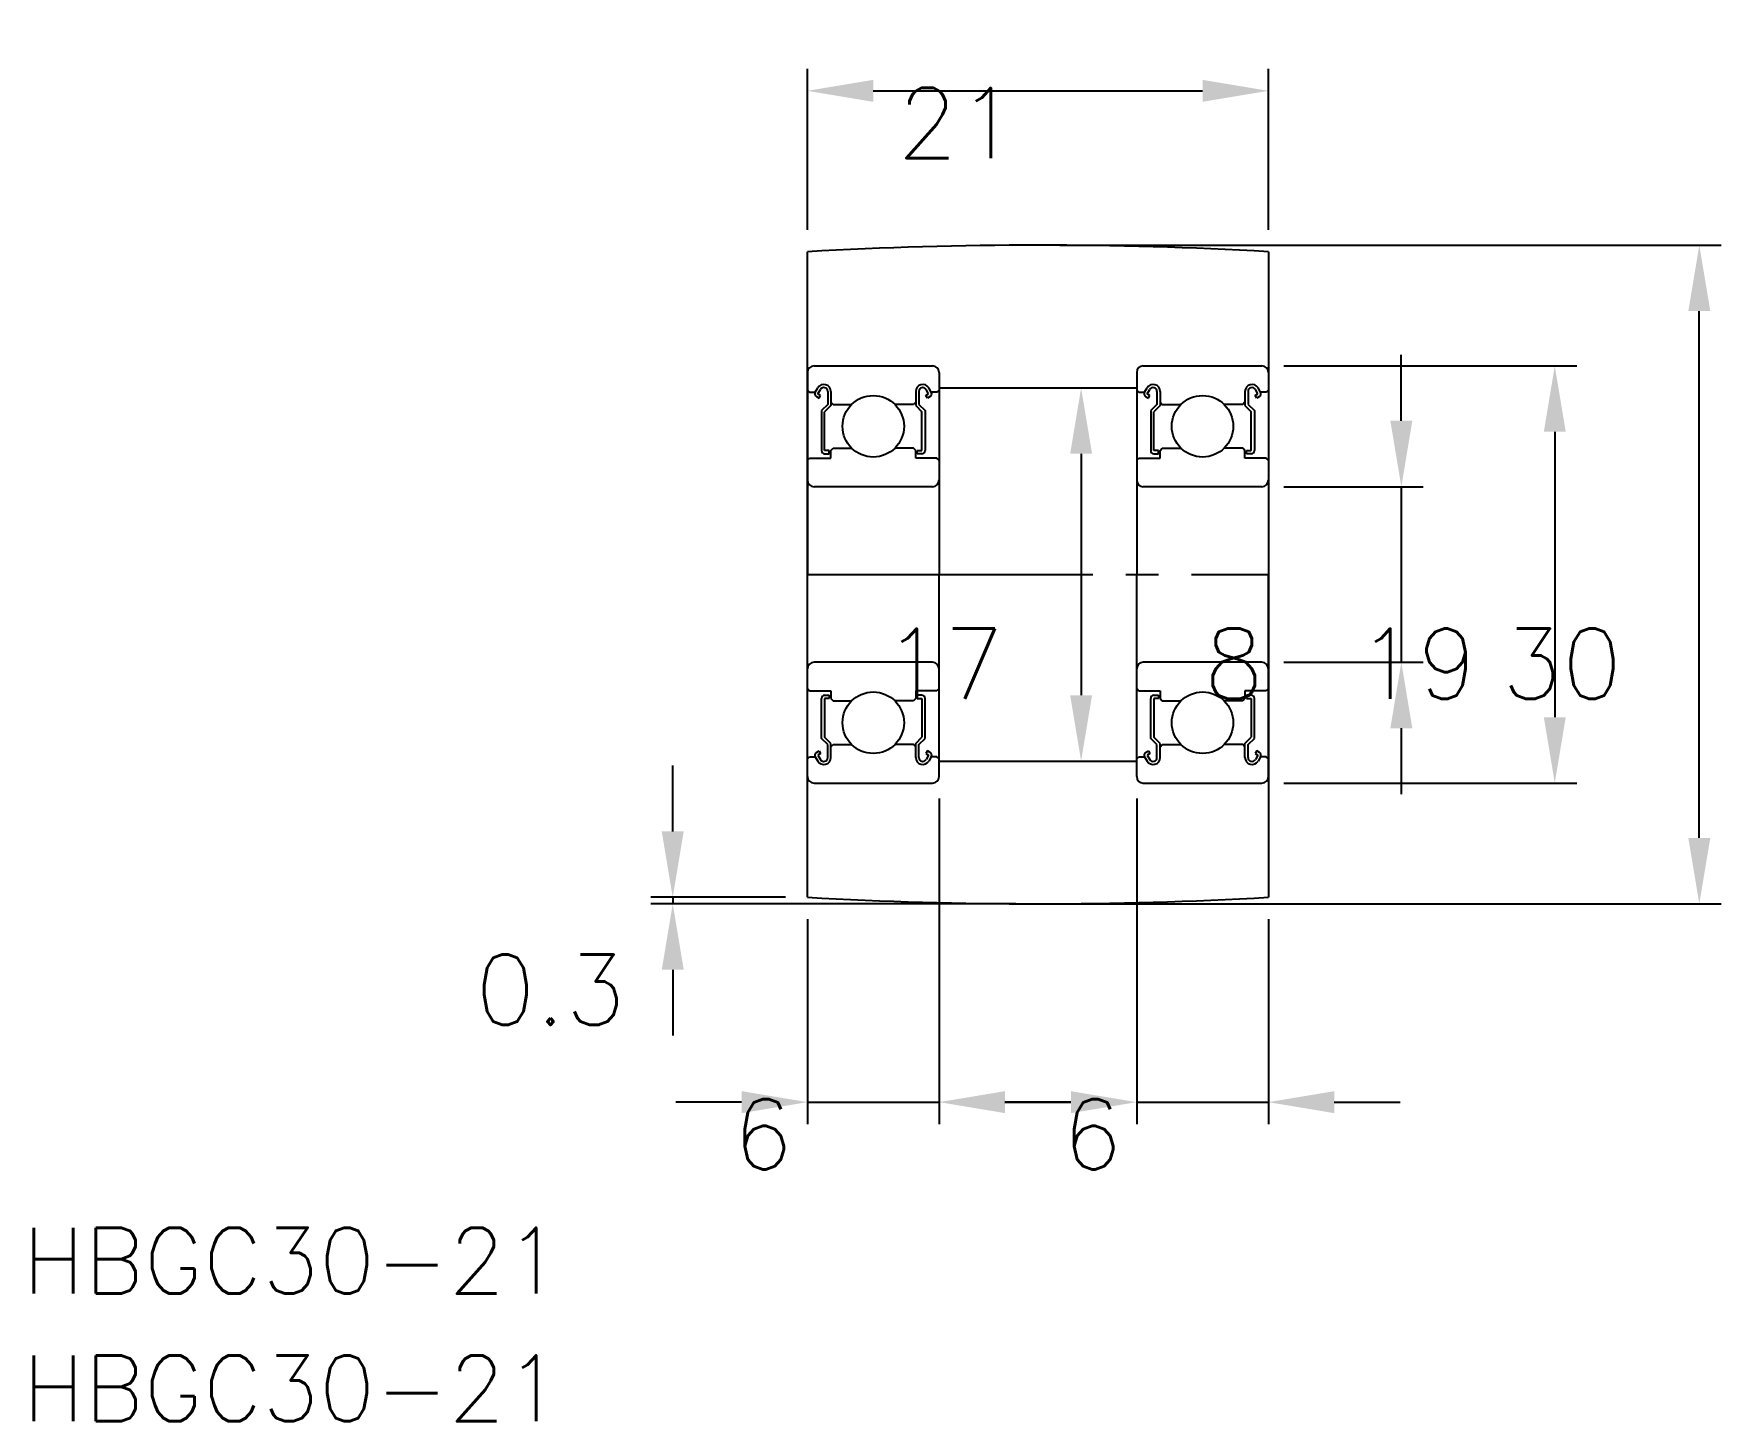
# Model space of a CAD drawing. Extents: x 22.2 to 99.1, y 173 to 236.2.
import ezdxf
from ezdxf.enums import TextEntityAlignment as Align

# ---------------------------------------------------------------- set-up
doc = ezdxf.new("R2010")
doc.units = 0
doc.header["$PDMODE"] = 64
doc.linetypes.add('CENTER', pattern=[17.5, 13, -1.5, 1.5, -1.5])
doc.layers.get('0').update_dxf_attribs({"linetype": 'CONTINUOUS'})
doc.layers.get('DEFPOINTS').update_dxf_attribs({"linetype": 'CONTINUOUS'})
doc.layers.add('CENTER', color=1, linetype='CENTER')
doc.layers.add('SIZE', color=7, linetype='CONTINUOUS')
doc.styles.get("Standard").update_dxf_attribs({"font": 'txt.shx', "bigfont": '@extfont2.shx'})
doc.dimstyles.get("Standard").update_dxf_attribs({"dimtxt": 2.5, "dimasz": 2.5, "dimexe": 1.25, "dimexo": 0.625, "dimtad": 1, "dimcen": 2.5, "dimazin": 3, "dimtfac": 1, "dimtmove": 0, "dimatfit": 3})

# ---------------------------------------------------------------- blocks, each defined once
blk = doc.blocks.new('*D37')
at = {"layer": 'DEFPOINTS', "color": 0, "linetype": 'CONTINUOUS'}
for p in [(78.442, 233.627), (57.442, 226.298), (78.442, 226.298)]:
    blk.add_point(p, dxfattribs=at)
at = {"layer": 'SIZE', "color": 0, "linetype": 'CONTINUOUS'}
for p, q in [((57.442, 227.298), (57.442, 234.627)), ((78.442, 227.298), (78.442, 234.627)), ((60.442, 233.627), (75.442, 233.627))]:
    blk.add_line(p, q, dxfattribs=at)
for points in [[(60.442, 234.127), (60.442, 233.127), (57.442, 233.627)], [(75.442, 234.127), (75.442, 233.127), (78.442, 233.627)]]:
    blk.add_solid(points, dxfattribs=at)
at = {"layer": 'SIZE', "color": 0}
blk.add_text('21', height=3.2, dxfattribs=at).set_placement((61.542, 230.563))
blk = doc.blocks.new('*D38')
at = {"layer": 'DEFPOINTS', "color": 0, "linetype": 'CONTINUOUS'}
for p in [(65.858, 220.098), (65.858, 203.098), (69.91, 203.098)]:
    blk.add_point(p, dxfattribs=at)
at = {"layer": 'SIZE', "color": 0, "linetype": 'CONTINUOUS'}
for p, q in [((66.858, 220.098), (70.91, 220.098)), ((69.91, 217.098), (69.91, 206.098)), ((66.858, 203.098), (70.91, 203.098))]:
    blk.add_line(p, q, dxfattribs=at)
for points in [[(69.41, 217.098), (70.41, 217.098), (69.91, 220.098)], [(69.41, 206.098), (70.41, 206.098), (69.91, 203.098)]]:
    blk.add_solid(points, dxfattribs=at)
at = {"layer": 'SIZE', "color": 0}
blk.add_text('17', height=3.2, dxfattribs=at).set_placement((60.91, 205.934))
blk = doc.blocks.new('*D39')
at = {"layer": 'DEFPOINTS', "color": 0, "linetype": 'CONTINUOUS'}
for p in [(78.142, 215.598), (78.142, 207.598), (84.497, 207.598)]:
    blk.add_point(p, dxfattribs=at)
at = {"layer": 'SIZE', "color": 0, "linetype": 'CONTINUOUS'}
for p, q in [((84.497, 218.598), (84.497, 221.598)), ((79.142, 215.598), (85.497, 215.598)), ((84.497, 215.598), (84.497, 207.598)), ((79.142, 207.598), (85.497, 207.598)), ((84.497, 204.598), (84.497, 201.598))]:
    blk.add_line(p, q, dxfattribs=at)
for points in [[(83.997, 218.598), (84.997, 218.598), (84.497, 215.598)], [(83.997, 204.598), (84.997, 204.598), (84.497, 207.598)]]:
    blk.add_solid(points, dxfattribs=at)
at = {"layer": 'SIZE', "color": 0}
blk.add_text('8', height=3.2, dxfattribs=at).set_placement((75.497, 205.934))
blk = doc.blocks.new('*D40')
at = {"layer": 'DEFPOINTS', "color": 0, "linetype": 'CONTINUOUS'}
for p in [(78.142, 221.098), (78.142, 202.098), (91.487, 202.098)]:
    blk.add_point(p, dxfattribs=at)
at = {"layer": 'SIZE', "color": 0, "linetype": 'CONTINUOUS'}
for p, q in [((79.142, 221.098), (92.487, 221.098)), ((91.487, 218.098), (91.487, 205.098)), ((79.142, 202.098), (92.487, 202.098))]:
    blk.add_line(p, q, dxfattribs=at)
for points in [[(90.987, 218.098), (91.987, 218.098), (91.487, 221.098)], [(90.987, 205.098), (91.987, 205.098), (91.487, 202.098)]]:
    blk.add_solid(points, dxfattribs=at)
at = {"layer": 'SIZE', "color": 0}
blk.add_text('19', height=3.2, dxfattribs=at).set_placement((82.487, 205.934))
blk = doc.blocks.new('*D41')
at = {"layer": 'DEFPOINTS', "color": 0, "linetype": 'CONTINUOUS'}
for p in [(67.942, 226.598), (98.071, 226.598), (67.942, 196.598)]:
    blk.add_point(p, dxfattribs=at)
at = {"layer": 'SIZE', "color": 0, "linetype": 'CONTINUOUS'}
for p, q in [((68.942, 226.598), (99.071, 226.598)), ((98.071, 199.598), (98.071, 223.598)), ((68.942, 196.598), (99.071, 196.598))]:
    blk.add_line(p, q, dxfattribs=at)
for points in [[(97.571, 223.598), (98.571, 223.598), (98.071, 226.598)], [(97.571, 199.598), (98.571, 199.598), (98.071, 196.598)]]:
    blk.add_solid(points, dxfattribs=at)
at = {"layer": 'SIZE', "color": 0}
blk.add_text('30', height=3.2, dxfattribs=at).set_placement((89.071, 205.934))
blk = doc.blocks.new('*D42')
at = {"layer": 'DEFPOINTS', "color": 0, "linetype": 'CONTINUOUS'}
for p in [(57.442, 196.898), (51.306, 196.598), (67.942, 196.598)]:
    blk.add_point(p, dxfattribs=at)
at = {"layer": 'SIZE', "color": 0, "linetype": 'CONTINUOUS'}
for p, q in [((51.306, 199.898), (51.306, 202.898)), ((56.442, 196.898), (50.306, 196.898)), ((51.306, 196.898), (51.306, 196.598)), ((66.942, 196.598), (50.306, 196.598)), ((51.306, 193.598), (51.306, 190.598))]:
    blk.add_line(p, q, dxfattribs=at)
for points in [[(50.806, 199.898), (51.806, 199.898), (51.306, 196.898)], [(50.806, 193.598), (51.806, 193.598), (51.306, 196.598)]]:
    blk.add_solid(points, dxfattribs=at)
at = {"layer": 'SIZE', "color": 0}
blk.add_text('0.3', height=3.2, dxfattribs=at).set_placement((42.306, 191.084))
blk = doc.blocks.new('*D43')
at = {"layer": 'DEFPOINTS', "color": 0, "linetype": 'CONTINUOUS'}
for p in [(63.442, 202.398), (57.442, 196.898), (63.442, 187.564)]:
    blk.add_point(p, dxfattribs=at)
at = {"layer": 'SIZE', "color": 0, "linetype": 'CONTINUOUS'}
for p, q in [((63.442, 201.398), (63.442, 186.564)), ((57.442, 195.898), (57.442, 186.564)), ((54.442, 187.564), (51.442, 187.564)), ((57.442, 187.564), (63.442, 187.564)), ((66.442, 187.564), (69.442, 187.564))]:
    blk.add_line(p, q, dxfattribs=at)
for points in [[(54.442, 188.064), (54.442, 187.064), (57.442, 187.564)], [(66.442, 188.064), (66.442, 187.064), (63.442, 187.564)]]:
    blk.add_solid(points, dxfattribs=at)
at = {"layer": 'SIZE', "color": 0}
blk.add_text('6', height=3.2, dxfattribs=at).set_placement((54.042, 184.5))
blk = doc.blocks.new('*D44')
at = {"layer": 'DEFPOINTS', "color": 0, "linetype": 'CONTINUOUS'}
for p in [(72.442, 202.398), (78.442, 196.898), (78.442, 187.564)]:
    blk.add_point(p, dxfattribs=at)
at = {"layer": 'SIZE', "color": 0, "linetype": 'CONTINUOUS'}
for p, q in [((72.442, 201.398), (72.442, 186.564)), ((78.442, 195.898), (78.442, 186.564)), ((69.442, 187.564), (66.442, 187.564)), ((72.442, 187.564), (78.442, 187.564)), ((81.442, 187.564), (84.442, 187.564))]:
    blk.add_line(p, q, dxfattribs=at)
for points in [[(69.442, 188.064), (69.442, 187.064), (72.442, 187.564)], [(81.442, 188.064), (81.442, 187.064), (78.442, 187.564)]]:
    blk.add_solid(points, dxfattribs=at)
at = {"layer": 'SIZE', "color": 0}
blk.add_text('6', height=3.2, dxfattribs=at).set_placement((69.042, 184.5))

msp = doc.modelspace()

# ---------------------------------------------------------------- linework, layer by layer
at = {"color": 7, "linetype": 'CONTINUOUS'}
for p, q in [((57.44208, 196.89763), (57.44208, 226.29763)), ((78.44208, 226.29763), (78.44208, 196.89763))]:
    msp.add_line(p, q, dxfattribs=at)
for p, q in [((57.44208, 220.79763), (57.44208, 211.59763)), ((57.74208, 221.09763), (63.14208, 221.09763)), ((63.44208, 220.79763), (63.44208, 211.59763)), ((72.44208, 220.79763), (72.44208, 211.59763)), ((72.74208, 221.09763), (78.14208, 221.09763)), ((78.44208, 220.79763), (78.44208, 211.59763)), ((57.44208, 219.99762), (57.54208, 219.89762)), ((57.54208, 219.89763), (57.79765, 219.89763)), ((57.79765, 219.89763), (57.91371, 220.09374)), ((57.92082, 219.82653), (58.03687, 220.0226)), ((58.36653, 219.93428), (58.36653, 219.34763)), ((58.50875, 219.93428), (58.50875, 219.28872)), ((62.37541, 219.93428), (62.37541, 219.28872)), ((62.51763, 219.93428), (62.51763, 219.34763)), ((62.96335, 219.82653), (62.84729, 220.0226)), ((63.08652, 219.89763), (62.97045, 220.09374)), ((63.34208, 219.89763), (63.08652, 219.89763)), ((63.44208, 219.99762), (63.34208, 219.89762)), ((63.44208, 220.09763), (72.44208, 220.09763)), ((72.44208, 219.99762), (72.54208, 219.89762)), ((72.54208, 219.89763), (72.79765, 219.89763)), ((72.79765, 219.89763), (72.91371, 220.09374)), ((72.92082, 219.82653), (73.03687, 220.0226)), ((73.36653, 219.93428), (73.36653, 219.34763)), ((73.50875, 219.93428), (73.50875, 219.28872)), ((77.37541, 219.93428), (77.37541, 219.28872)), ((77.51763, 219.93428), (77.51763, 219.34763)), ((77.96335, 219.82653), (77.84729, 220.0226)), ((78.08652, 219.89763), (77.97045, 220.09374)), ((78.34208, 219.89763), (78.08652, 219.89763)), ((78.44208, 219.99762), (78.34208, 219.89762)), ((57.8497, 219.70334), (57.97287, 219.63222)), ((58.04398, 219.75542), (57.92082, 219.82653)), ((57.97286, 219.63224), (58.04397, 219.75539)), ((58.36653, 219.34763), (58.08208, 219.06318)), ((58.50875, 219.28872), (58.22432, 219.00427)), ((58.50875, 219.44762), (58.60875, 219.34763)), ((58.60875, 219.34763), (59.46228, 219.34763)), ((62.27541, 219.34763), (61.42188, 219.34763)), ((62.37541, 219.44762), (62.27541, 219.34763)), ((62.37541, 219.28872), (62.65984, 219.00427)), ((62.51763, 219.34763), (62.80208, 219.06318)), ((62.84018, 219.75542), (62.96335, 219.82653)), ((62.9113, 219.63224), (62.84019, 219.75539)), ((63.03446, 219.70334), (62.91129, 219.63222)), ((72.8497, 219.70334), (72.97287, 219.63222)), ((73.04398, 219.75542), (72.92082, 219.82653)), ((72.97286, 219.63224), (73.04397, 219.75539)), ((73.36653, 219.34763), (73.08208, 219.06318)), ((73.50875, 219.28872), (73.22432, 219.00427)), ((73.50875, 219.44762), (73.60875, 219.34763)), ((73.60875, 219.34763), (74.46228, 219.34763)), ((77.27541, 219.34763), (76.42188, 219.34763)), ((77.37541, 219.44762), (77.27541, 219.34763)), ((77.37541, 219.28872), (77.65984, 219.00427)), ((77.51763, 219.34763), (77.80208, 219.06318)), ((77.84018, 219.75542), (77.96335, 219.82653)), ((77.9113, 219.63224), (77.84019, 219.75539)), ((78.03446, 219.70334), (77.91129, 219.63222)), ((58.08208, 219.06318), (58.08208, 217.23985)), ((58.22432, 217.23985), (58.22432, 219.00427)), ((62.65984, 217.23985), (62.65984, 219.00427)), ((62.80208, 219.06318), (62.80208, 217.23985)), ((63.44208, 218.49763), (63.44208, 218.49773)), ((73.08208, 219.06318), (73.08208, 217.23985)), ((73.22432, 217.23985), (73.22432, 219.00427)), ((77.65984, 217.23985), (77.65984, 219.00427)), ((77.80208, 219.06318), (77.80208, 217.23985)), ((78.44208, 218.49763), (78.44208, 218.49773)), ((57.44208, 216.79763), (57.54208, 216.89763)), ((57.54208, 216.89763), (58.50875, 216.89763)), ((58.2243, 217.09763), (58.43764, 217.09763)), ((58.43764, 217.23985), (58.22432, 217.23985)), ((58.43764, 217.09763), (58.43764, 217.23985)), ((58.50875, 217.24764), (58.60874, 217.34763)), ((58.50875, 216.89763), (58.50875, 217.24764)), ((58.60874, 217.34763), (59.46228, 217.34763)), ((62.27542, 217.34763), (61.42188, 217.34763)), ((62.37541, 217.24764), (62.27542, 217.34763)), ((62.37541, 216.89763), (62.37541, 217.24764)), ((63.34208, 216.89763), (62.37541, 216.89763)), ((62.44652, 217.23985), (62.65984, 217.23985)), ((62.44652, 217.09763), (62.44652, 217.23985)), ((62.65986, 217.09763), (62.44652, 217.09763)), ((63.44208, 216.79763), (63.34208, 216.89763)), ((72.44208, 216.79763), (72.54208, 216.89763)), ((72.54208, 216.89763), (73.50875, 216.89763)), ((73.2243, 217.09763), (73.43764, 217.09763)), ((73.43764, 217.23985), (73.22432, 217.23985)), ((73.43764, 217.09763), (73.43764, 217.23985)), ((73.50875, 217.24764), (73.60874, 217.34763)), ((73.50875, 216.89763), (73.50875, 217.24764)), ((73.60874, 217.34763), (74.46228, 217.34763)), ((77.27542, 217.34763), (76.42188, 217.34763)), ((77.37541, 217.24764), (77.27542, 217.34763)), ((77.37541, 216.89763), (77.37541, 217.24764)), ((78.34208, 216.89763), (77.37541, 216.89763)), ((77.44652, 217.23985), (77.65984, 217.23985)), ((77.44652, 217.09763), (77.44652, 217.23985)), ((77.65986, 217.09763), (77.44652, 217.09763)), ((78.44208, 216.79763), (78.34208, 216.89763)), ((63.44208, 216.19763), (63.44218, 216.19763)), ((78.44208, 216.19763), (78.44218, 216.19763)), ((63.14208, 215.59763), (57.74208, 215.59763)), ((78.14208, 215.59763), (72.74208, 215.59763)), ((57.44208, 202.39763), (57.44208, 211.59763)), ((63.44208, 202.39763), (63.44208, 211.59763)), ((72.44208, 202.39763), (72.44208, 211.59763)), ((78.44208, 202.39763), (78.44208, 211.59763)), ((63.14208, 207.59763), (57.74208, 207.59763)), ((78.14208, 207.59763), (72.74208, 207.59763)), ((57.44208, 206.39763), (57.54208, 206.29763)), ((57.54208, 206.29763), (58.50875, 206.29763)), ((58.2243, 206.09763), (58.43764, 206.09763)), ((58.43764, 206.09763), (58.43764, 205.95541)), ((58.50875, 206.29763), (58.50875, 205.94762)), ((62.37541, 206.29763), (62.37541, 205.94762)), ((63.34208, 206.29763), (62.37541, 206.29763)), ((62.44652, 206.09763), (62.44652, 205.95541)), ((62.65986, 206.09763), (62.44652, 206.09763)), ((63.44208, 206.39763), (63.34208, 206.29763)), ((72.44208, 206.39763), (72.54208, 206.29763)), ((72.54208, 206.29763), (73.50875, 206.29763)), ((73.2243, 206.09763), (73.43764, 206.09763)), ((73.43764, 206.09763), (73.43764, 205.95541)), ((73.50875, 206.29763), (73.50875, 205.94762)), ((77.37541, 206.29763), (77.37541, 205.94762)), ((78.34208, 206.29763), (77.37541, 206.29763)), ((77.44652, 206.09763), (77.44652, 205.95541)), ((77.65986, 206.09763), (77.44652, 206.09763)), ((78.44208, 206.39763), (78.34208, 206.29763)), ((58.08208, 204.13208), (58.08208, 205.95541)), ((58.22432, 205.95541), (58.22432, 204.19099)), ((58.43764, 205.95541), (58.22432, 205.95541)), ((58.50875, 205.94762), (58.60874, 205.84763)), ((58.60874, 205.84763), (59.46228, 205.84763)), ((62.27542, 205.84763), (61.42188, 205.84763)), ((62.37541, 205.94762), (62.27542, 205.84763)), ((62.44652, 205.95541), (62.65984, 205.95541)), ((62.65984, 205.95541), (62.65984, 204.19099)), ((62.80208, 204.13208), (62.80208, 205.95541)), ((73.08208, 204.13208), (73.08208, 205.95541)), ((73.22432, 205.95541), (73.22432, 204.19099)), ((73.43764, 205.95541), (73.22432, 205.95541)), ((73.50875, 205.94762), (73.60874, 205.84763)), ((73.60874, 205.84763), (74.46228, 205.84763)), ((77.27542, 205.84763), (76.42188, 205.84763)), ((77.37541, 205.94762), (77.27542, 205.84763)), ((77.44652, 205.95541), (77.65984, 205.95541)), ((77.65984, 205.95541), (77.65984, 204.19099)), ((77.80208, 204.13208), (77.80208, 205.95541)), ((58.36653, 203.84763), (58.08208, 204.13208)), ((58.50875, 203.90654), (58.22432, 204.19099)), ((58.36653, 203.26098), (58.36653, 203.84763)), ((58.50875, 203.26098), (58.50875, 203.90654)), ((58.50875, 203.74764), (58.60875, 203.84763)), ((58.60875, 203.84763), (59.46228, 203.84763)), ((62.27541, 203.84763), (61.42188, 203.84763)), ((62.37541, 203.74764), (62.27541, 203.84763)), ((62.37541, 203.90654), (62.65984, 204.19099)), ((62.37541, 203.26098), (62.37541, 203.90654)), ((62.51763, 203.84763), (62.80208, 204.13208)), ((62.51763, 203.26098), (62.51763, 203.84763)), ((73.36653, 203.84763), (73.08208, 204.13208)), ((73.50875, 203.90654), (73.22432, 204.19099)), ((73.36653, 203.26098), (73.36653, 203.84763)), ((73.50875, 203.26098), (73.50875, 203.90654)), ((73.50875, 203.74764), (73.60875, 203.84763)), ((73.60875, 203.84763), (74.46228, 203.84763)), ((77.27541, 203.84763), (76.42188, 203.84763)), ((77.37541, 203.74764), (77.27541, 203.84763)), ((77.37541, 203.90654), (77.65984, 204.19099)), ((77.37541, 203.26098), (77.37541, 203.90654)), ((77.51763, 203.84763), (77.80208, 204.13208)), ((77.51763, 203.26098), (77.51763, 203.84763)), ((57.44208, 203.19764), (57.54208, 203.29764)), ((57.54208, 203.29763), (57.79765, 203.29763)), ((57.79765, 203.29763), (57.91371, 203.10152)), ((57.8497, 203.49192), (57.97287, 203.56304)), ((58.04398, 203.43984), (57.92082, 203.36874)), ((57.92082, 203.36874), (58.03687, 203.17266)), ((57.97286, 203.56302), (58.04397, 203.43987)), ((62.84018, 203.43984), (62.96335, 203.36874)), ((62.9113, 203.56302), (62.84019, 203.43987)), ((62.96335, 203.36874), (62.84729, 203.17266)), ((63.03446, 203.49192), (62.91129, 203.56304)), ((63.08652, 203.29763), (62.97045, 203.10152)), ((63.34208, 203.29763), (63.08652, 203.29763)), ((63.44208, 203.19764), (63.34208, 203.29764)), ((63.44208, 203.09763), (72.44208, 203.09763)), ((72.44208, 203.19764), (72.54208, 203.29764)), ((72.54208, 203.29763), (72.79765, 203.29763)), ((72.79765, 203.29763), (72.91371, 203.10152)), ((72.8497, 203.49192), (72.97287, 203.56304)), ((73.04398, 203.43984), (72.92082, 203.36874)), ((72.92082, 203.36874), (73.03687, 203.17266)), ((72.97286, 203.56302), (73.04397, 203.43987)), ((77.84018, 203.43984), (77.96335, 203.36874)), ((77.9113, 203.56302), (77.84019, 203.43987)), ((77.96335, 203.36874), (77.84729, 203.17266)), ((78.03446, 203.49192), (77.91129, 203.56304)), ((78.08652, 203.29763), (77.97045, 203.10152)), ((78.34208, 203.29763), (78.08652, 203.29763)), ((78.44208, 203.19764), (78.34208, 203.29764)), ((57.74208, 202.09763), (63.14208, 202.09763)), ((72.74208, 202.09763), (78.14208, 202.09763))]:
    msp.add_line(p, q)
for centre in [(60.44208, 218.34763), (75.44208, 218.34763), (60.44208, 204.84763), (75.44208, 204.84763)]:
    msp.add_circle(centre, 1.4)
for centre, radius, start, end in [((57.74208, 220.79763), 0.3, 90, 180), ((63.14208, 220.79763), 0.3, 0, 90), ((72.74208, 220.79763), 0.3, 90, 180), ((78.14208, 220.79763), 0.3, 0, 90), ((57.9208, 219.82651), 0.14221, 149.9903453, 240.0018582), ((58.18986, 219.93428), 0.31888, 0, 150.00027), ((58.18986, 219.93428), 0.17665, 0, 150.00316), ((62.6943, 219.93428), 0.31888, 29.99973, 180), ((62.6943, 219.93428), 0.17665, 29.99684, 180), ((62.96337, 219.82651), 0.14221, 299.9981418, 30.0096547), ((72.9208, 219.82651), 0.14221, 149.9903453, 240.0018582), ((73.18986, 219.93428), 0.31888, 0, 150.00027), ((73.18986, 219.93428), 0.17665, 0, 150.00316), ((77.6943, 219.93428), 0.31888, 29.99973, 180), ((77.6943, 219.93428), 0.17665, 29.99684, 180), ((77.96337, 219.82651), 0.14221, 299.9981418, 30.0096547), ((58.2243, 217.23985), 0.14222, 180.00005, 270.00003), ((62.65986, 217.23985), 0.14222, 269.99997, 359.99995), ((73.2243, 217.23985), 0.14222, 180.00005, 270.00003), ((77.65986, 217.23985), 0.14222, 269.99997, 359.99995), ((57.74208, 215.89763), 0.3, 180, 270), ((63.14208, 215.89763), 0.3, 270, 0), ((72.74208, 215.89763), 0.3, 180, 270), ((78.14208, 215.89763), 0.3, 270, 0), ((57.74208, 207.29763), 0.3, 90, 180), ((63.14208, 207.29763), 0.3, 0, 90), ((72.74208, 207.29763), 0.3, 90, 180), ((78.14208, 207.29763), 0.3, 0, 90), ((58.2243, 205.95541), 0.14222, 89.99997, 179.99995), ((62.65986, 205.95541), 0.14222, 0.00005, 90.00003), ((73.2243, 205.95541), 0.14222, 89.99997, 179.99995), ((77.65986, 205.95541), 0.14222, 0.00005, 90.00003), ((57.9208, 203.36876), 0.14221, 119.9981418, 210.0096547), ((58.18986, 203.26098), 0.31888, 209.99973, 0), ((58.18986, 203.26098), 0.17665, 209.99684, 0), ((62.6943, 203.26098), 0.31888, 180, 330.00027), ((62.6943, 203.26098), 0.17665, 180, 330.00316), ((62.96337, 203.36876), 0.14221, 329.9903453, 60.0018582), ((72.9208, 203.36876), 0.14221, 119.9981418, 210.0096547), ((73.18986, 203.26098), 0.31888, 209.99973, 0), ((73.18986, 203.26098), 0.17665, 209.99684, 0), ((77.6943, 203.26098), 0.31888, 180, 330.00027), ((77.6943, 203.26098), 0.17665, 180, 330.00316), ((77.96337, 203.36876), 0.14221, 329.9903453, 60.0018582), ((57.74208, 202.39763), 0.3, 180, 270), ((63.14208, 202.39763), 0.3, 270, 0), ((72.74208, 202.39763), 0.3, 180, 270), ((78.14208, 202.39763), 0.3, 270, 0)]:
    msp.add_arc(centre, radius, start, end)
at = {"layer": 'CENTER', "color": 1, "linetype": 'CENTER'}
msp.add_line((57.44208, 211.59763), (78.44208, 211.59763), dxfattribs=at)
at = {"layer": 'SIZE', "color": 7, "linetype": 'CONTINUOUS'}
for centre, start, end in [((67.94208, 42.69763), 86.7268459, 93.2731541), ((67.94208, 380.49763), 266.7268459, 273.2731541)]:
    msp.add_arc(centre, 183.9, start, end, dxfattribs=at)

# ---------------------------------------------------------------- texts
at = {"color": 7, "linetype": 'CONTINUOUS'}
for p in [(21.68306, 180.34597), (21.68306, 174.53009)]:
    msp.add_text('HBGC30-21', height=3, dxfattribs=at).set_placement(p, align=Align.MIDDLE_LEFT)

# ---------------------------------------------------------------- dimensions: what is measured, and where the dimension line sits
at = {"layer": 'SIZE', "color": 7, "linetype": 'CONTINUOUS'}
for base, p1, p2, picture, middle in [((78.44208, 233.62735), (57.44208, 226.29763), (78.44208, 226.29763), '*D37', (67.94208, 236.22735)), ((63.44208, 187.56414), (57.44208, 196.89763), (63.44208, 202.39763), '*D43', (60.44208, 190.16414)), ((78.44208, 187.56414), (72.44208, 202.39763), (78.44208, 196.89763), '*D44', (75.44208, 190.16414))]:
    dim = msp.add_linear_dim(base=base, p1=p1, p2=p2, dimstyle='Standard', override={"dimdec": 4, "dimtdec": 4, "dimtmove": 0, "dimtzin": 0}, dxfattribs=at)
    dim.commit()
    dim.dimension.update_dxf_attribs({"geometry": picture, "text_midpoint": middle})
for base, p1, p2, picture, middle in [((98.07119, 226.59763), (67.94208, 196.59763), (67.94208, 226.59763), '*D41', (95.47119, 211.59763)), ((84.497, 207.59763), (78.14208, 215.59763), (78.14208, 207.59763), '*D39', (81.897, 211.59763)), ((91.4867, 202.09763), (78.14208, 221.09763), (78.14208, 202.09763), '*D40', (88.8867, 211.59763)), ((69.90981, 203.09763), (65.85782, 220.09763), (65.85782, 203.09763), '*D38', (67.30981, 211.59763)), ((51.30631, 196.59763), (57.44208, 196.89763), (67.94208, 196.59763), '*D42', (48.70631, 196.74763))]:
    dim = msp.add_linear_dim(base=base, p1=p1, p2=p2, angle=90, dimstyle='Standard', override={"dimdec": 4, "dimtdec": 4, "dimtmove": 0, "dimtzin": 0}, dxfattribs=at)
    dim.commit()
    dim.dimension.update_dxf_attribs({"geometry": picture, "text_midpoint": middle})

doc.saveas('drawing.dxf')
